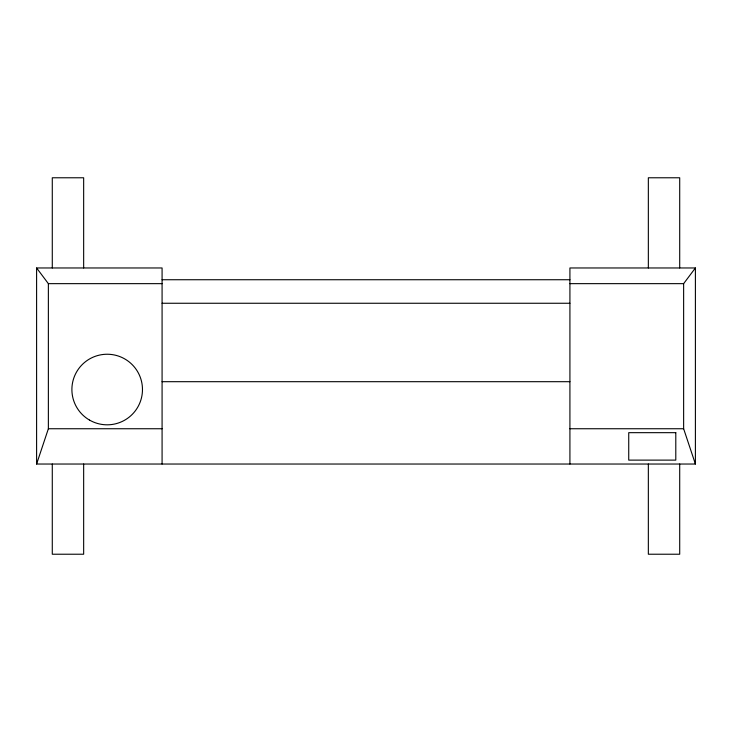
<?xml version="1.0" encoding="UTF-8"?>
<svg xmlns="http://www.w3.org/2000/svg" width="732" height="732" viewBox="0 0 732 732"><rect width="100%" height="100%" fill="white"/><g stroke="black" fill="none" stroke-linecap="round" stroke-linejoin="round"><path stroke-width="1.1" d="M569.917 464.033L569.917 267.967L695.4 267.967L695.4 464.033L36.6 464.033L48.367 428.742L48.367 283.65L36.6 267.967L162.083 267.967L162.083 464.033M695.4 464.033L683.633 428.742L683.633 283.65L695.4 267.967M162.083 279.734L569.917 279.734M48.367 283.65L162.083 283.65M569.917 283.65L683.633 283.65M162.083 303.258L569.917 303.258M162.083 381.692L569.917 381.692M48.367 428.742L162.083 428.742M569.917 428.742L683.633 428.742M679.708 267.967L679.708 177.775L648.342 177.775L648.342 267.967M679.708 464.033L679.708 554.225L648.342 554.225L648.342 464.033M83.658 267.967L83.658 177.775L52.283 177.775L52.283 267.967M83.658 464.033L83.658 554.225L52.283 554.225L52.283 464.033M36.6 267.967L36.6 464.033M675.792 432.667L628.733 432.667L628.733 460.117L675.792 460.117L675.792 432.667M89.542 420.095A35.292 35.292 0 0 0 142.475 389.525A35.292 35.292 0 0 0 89.542 358.964A35.292 35.292 0 0 0 89.542 420.095"/></g></svg>
